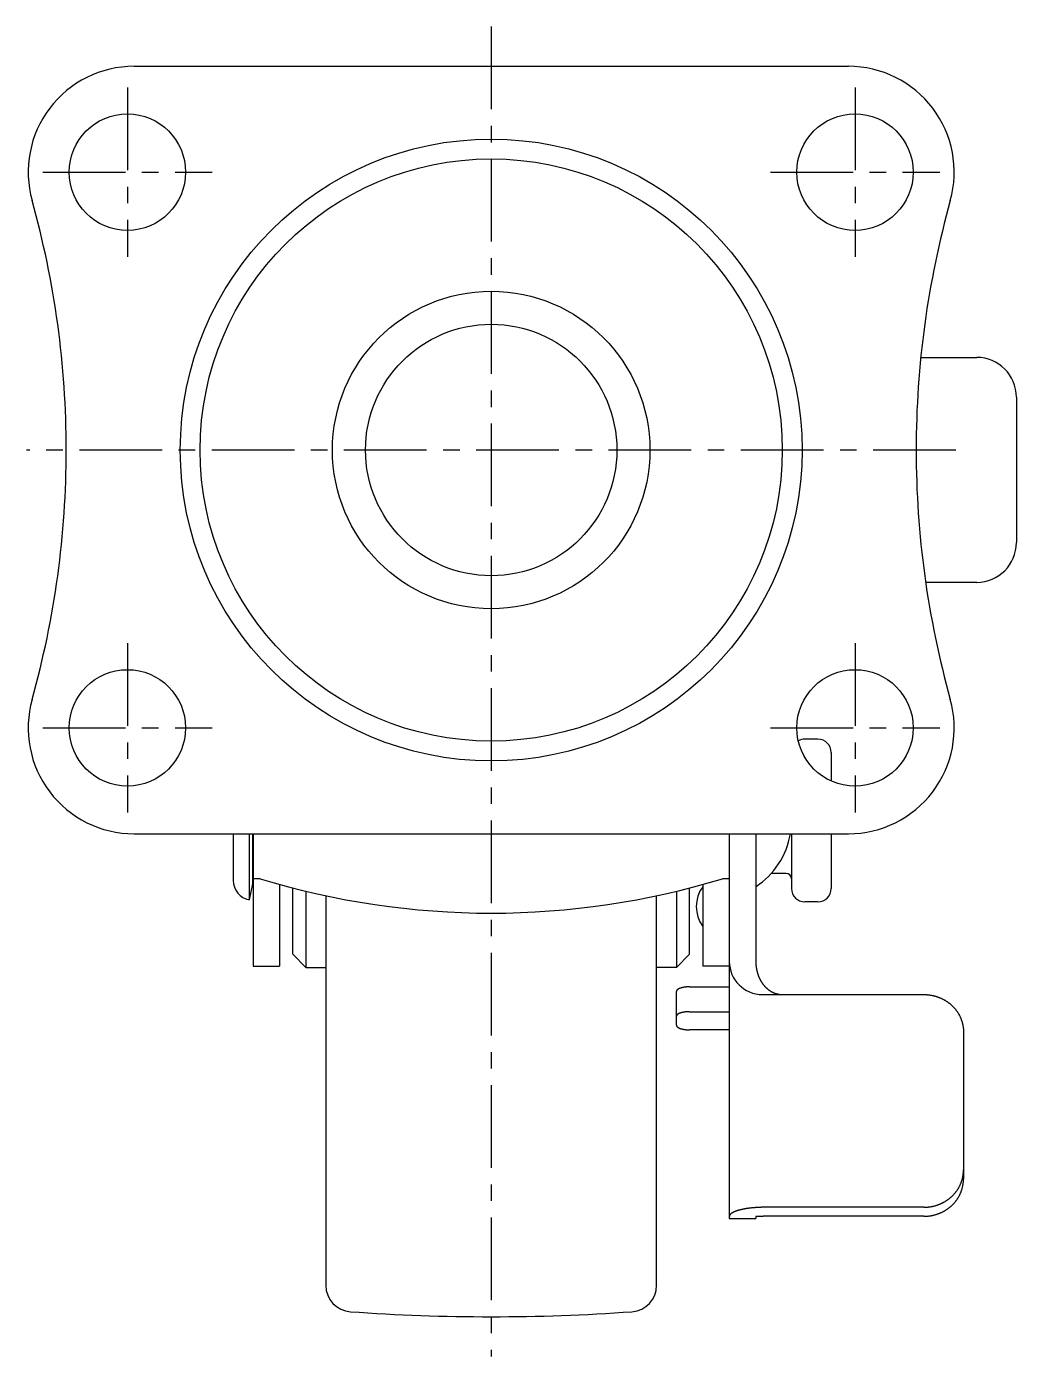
# Model space of a CAD drawing. Extents: x -5 to 219, y -17 to 242.
# Drawn here: x 19.5 to 94.3, y 141.8 to 242.3 of the extents above; entities that cross this region are included whole.
import ezdxf

# ---------------------------------------------------------------- set-up
doc = ezdxf.new("R2010")
doc.units = 0
doc.header["$LTSCALE"] = 5
doc.linetypes.add('CENTER', pattern=[2, 1.25, -0.25, 0.25, -0.25])
doc.layers.get('0').update_dxf_attribs({"linetype": 'CONTINUOUS'})
doc.layers.add('CENTER', color=1, linetype='CENTER')

msp = doc.modelspace()

# ---------------------------------------------------------------- linework, layer by layer
at = {"color": 7, "linetype": 'CONTINUOUS'}
for p, q in [((27.580964, 239.264555), (81.580964, 239.264555)), ((87.051748, 217.264555), (91.280964, 217.264555)), ((94.280964, 214.264555), (94.280964, 203.264555)), ((91.280964, 200.264555), (87.418836, 200.264555)), ((79.280964, 188.414555), (78.280964, 188.414555)), ((80.280964, 187.414555), (80.280964, 185.249583)), ((27.580964, 181.264555), (81.580964, 181.264555)), ((35.080964, 181.264555), (35.080964, 177.734249)), ((36.280964, 181.264555), (36.280964, 176.264555)), ((36.526915, 181.264555), (36.526915, 177.469464)), ((36.580964, 181.264555), (36.580964, 171.264555)), ((72.580964, 181.264555), (72.580964, 171.264555)), ((72.580964, 181.264555), (72.580964, 152.174108)), ((72.580964, 181.264555), (72.580964, 171.264555)), ((74.580964, 181.264555), (74.580964, 171.612309)), ((77.280964, 181.264555), (77.280964, 177.114555)), ((80.280964, 181.264555), (80.280964, 177.114555)), ((36.526915, 178.264555), (36.580964, 178.264555)), ((76.880964, 178.264555), (75.746103, 178.264555)), ((36.526915, 177.469464), (36.280964, 176.264555)), ((37.109924, 177.864531), (36.580964, 177.864531)), ((38.580964, 177.437226), (38.580964, 171.264555)), ((39.580964, 175.864555), (39.580964, 177.169804)), ((40.580964, 176.920746), (40.580964, 171.164555)), ((68.580964, 176.920746), (68.580964, 171.164555)), ((69.580964, 175.864555), (69.580964, 177.169804)), ((70.580964, 177.437226), (70.580964, 171.264555)), ((72.580964, 177.864531), (72.052004, 177.864531)), ((42.080964, 176.581082), (42.080964, 149.81559)), ((67.080964, 149.81559), (67.080964, 176.581082)), ((79.280964, 176.114555), (78.280964, 176.114555)), ((39.580964, 172.164555), (39.580964, 175.864555)), ((69.580964, 172.164555), (69.580964, 175.864555)), ((40.580964, 171.164555), (39.580964, 172.164555)), ((68.580964, 171.164555), (69.580964, 172.164555)), ((36.580964, 171.264555), (38.580964, 171.264555)), ((40.580964, 171.164555), (42.080964, 171.164555)), ((68.580964, 171.164555), (67.080964, 171.164555)), ((72.580964, 171.264555), (70.580964, 171.264555)), ((68.580964, 166.786572), (68.580964, 169.349998)), ((69.580964, 169.692018), (72.580964, 169.692018)), ((75.080964, 169.112309), (87.280964, 169.112309)), ((69.580964, 167.812633), (72.580964, 167.812633)), ((72.580964, 166.444552), (69.580964, 166.444552)), ((90.280964, 166.293231), (90.280964, 155.169966)), ((87.280964, 153.034928), (75.280964, 153.034928)), ((72.580964, 152.174108), (74.580964, 152.174108)), ((74.580964, 152.334979), (74.580964, 152.174108)), ((87.280964, 152.350888), (75.280964, 152.350888)), ((87.280964, 152.350888), (75.280964, 152.350888)), ((42.080964, 149.81559), (42.080964, 147.137491)), ((67.080964, 147.137491), (67.080964, 149.81559))]:
    msp.add_line(p, q, dxfattribs=at)
for points in [[(74.581, 171.612, 0), (74.5811, 171.582, 0), (74.5816, 171.551, 0), (74.5823, 171.52, 0), (74.5834, 171.49, 0), (74.5847, 171.459, 0), (74.5864, 171.428, 0), (74.5883, 171.398, 0), (74.5906, 171.367, 0), (74.5932, 171.337, 0), (74.596, 171.306, 0), (74.5992, 171.276, 0), (74.6026, 171.245, 0), (74.6064, 171.215, 0), (74.6104, 171.185, 0), (74.6148, 171.155, 0), (74.6194, 171.125, 0), (74.6243, 171.095, 0), (74.6296, 171.065, 0), (74.6351, 171.035, 0), (74.6409, 171.005, 0), (74.647, 170.975, 0), (74.6534, 170.946, 0), (74.6601, 170.916, 0), (74.6671, 170.887, 0), (74.6744, 170.857, 0), (74.6819, 170.828, 0), (74.6897, 170.799, 0), (74.6979, 170.77, 0), (74.7063, 170.741, 0), (74.715, 170.713, 0), (74.724, 170.684, 0), (74.7332, 170.656, 0), (74.7427, 170.627, 0), (74.7525, 170.599, 0), (74.7626, 170.571, 0), (74.773, 170.543, 0), (74.7836, 170.516, 0), (74.7945, 170.488, 0), (74.8057, 170.461, 0), (74.8171, 170.434, 0), (74.8288, 170.407, 0), (74.8408, 170.38, 0), (74.853, 170.353, 0), (74.8655, 170.327, 0), (74.8783, 170.301, 0), (74.8913, 170.275, 0), (74.9045, 170.249, 0), (74.918, 170.223, 0), (74.9318, 170.198, 0), (74.9458, 170.173, 0), (74.96, 170.148, 0), (74.9745, 170.123, 0), (74.9893, 170.099, 0), (75.0043, 170.074, 0), (75.0195, 170.05, 0), (75.0349, 170.026, 0), (75.0506, 170.003, 0), (75.0665, 169.979, 0), (75.0827, 169.956, 0), (75.0991, 169.933, 0), (75.1157, 169.911, 0), (75.1325, 169.888, 0), (75.1495, 169.866, 0), (75.1668, 169.845, 0), (75.1842, 169.823, 0), (75.2019, 169.802, 0), (75.2198, 169.781, 0), (75.2378, 169.76, 0), (75.2561, 169.739, 0), (75.2746, 169.719, 0), (75.2933, 169.699, 0), (75.3122, 169.68, 0), (75.3312, 169.66, 0), (75.3505, 169.641, 0), (75.3699, 169.623, 0), (75.3896, 169.604, 0), (75.4094, 169.586, 0), (75.4293, 169.568, 0), (75.4495, 169.551, 0), (75.4698, 169.534, 0), (75.4903, 169.517, 0), (75.511, 169.5, 0), (75.5318, 169.484, 0), (75.5528, 169.468, 0), (75.5739, 169.452, 0), (75.5952, 169.437, 0), (75.6166, 169.422, 0), (75.6382, 169.408, 0), (75.6599, 169.393, 0), (75.6817, 169.379, 0), (75.7037, 169.366, 0), (75.7259, 169.352, 0), (75.7481, 169.339, 0), (75.7705, 169.327, 0), (75.793, 169.315, 0), (75.8156, 169.303, 0), (75.8383, 169.291, 0), (75.8612, 169.28, 0), (75.8841, 169.269, 0), (75.9072, 169.258, 0), (75.9303, 169.248, 0), (75.9536, 169.238, 0), (75.977, 169.229, 0), (76.0004, 169.22, 0), (76.0239, 169.211, 0), (76.0475, 169.203, 0), (76.0712, 169.195, 0), (76.095, 169.187, 0), (76.1188, 169.18, 0), (76.1428, 169.173, 0), (76.1667, 169.167, 0), (76.1908, 169.16, 0), (76.2149, 169.155, 0), (76.239, 169.149, 0), (76.2632, 169.144, 0), (76.2875, 169.139, 0), (76.3118, 169.135, 0), (76.3361, 169.131, 0), (76.3605, 169.128, 0), (76.3849, 169.124, 0), (76.4094, 169.122, 0), (76.4338, 169.119, 0), (76.4583, 169.117, 0), (76.4828, 169.115, 0), (76.5073, 169.114, 0), (76.5319, 169.113, 0), (76.5564, 169.112, 0), (76.581, 169.112, 0)], [(69.581, 169.692, 0), (69.5687, 169.692, 0), (69.5564, 169.692, 0), (69.5442, 169.692, 0), (69.5319, 169.692, 0), (69.5196, 169.691, 0), (69.5074, 169.691, 0), (69.4952, 169.691, 0), (69.4829, 169.69, 0), (69.4707, 169.69, 0), (69.4586, 169.689, 0), (69.4464, 169.689, 0), (69.4342, 169.688, 0), (69.4221, 169.688, 0), (69.41, 169.687, 0), (69.3979, 169.686, 0), (69.3859, 169.685, 0), (69.3739, 169.685, 0), (69.3619, 169.684, 0), (69.3499, 169.683, 0), (69.338, 169.682, 0), (69.3261, 169.681, 0), (69.3143, 169.68, 0), (69.3024, 169.678, 0), (69.2907, 169.677, 0), (69.279, 169.676, 0), (69.2673, 169.675, 0), (69.2557, 169.673, 0), (69.2441, 169.672, 0), (69.2325, 169.671, 0), (69.2211, 169.669, 0), (69.2096, 169.668, 0), (69.1983, 169.666, 0), (69.187, 169.664, 0), (69.1757, 169.663, 0), (69.1645, 169.661, 0), (69.1534, 169.659, 0), (69.1423, 169.657, 0), (69.1314, 169.655, 0), (69.1204, 169.654, 0), (69.1096, 169.652, 0), (69.0988, 169.65, 0), (69.0881, 169.648, 0), (69.0774, 169.645, 0), (69.0669, 169.643, 0), (69.0564, 169.641, 0), (69.046, 169.639, 0), (69.0356, 169.637, 0), (69.0254, 169.634, 0), (69.0152, 169.632, 0), (69.0052, 169.63, 0), (68.9952, 169.627, 0), (68.9853, 169.625, 0), (68.9755, 169.622, 0), (68.9657, 169.62, 0), (68.9561, 169.617, 0), (68.9466, 169.614, 0), (68.9371, 169.612, 0), (68.9278, 169.609, 0), (68.9185, 169.606, 0), (68.9094, 169.603, 0), (68.9004, 169.601, 0), (68.8914, 169.598, 0), (68.8826, 169.595, 0), (68.8739, 169.592, 0), (68.8652, 169.589, 0), (68.8567, 169.586, 0), (68.8483, 169.583, 0), (68.84, 169.58, 0), (68.8318, 169.577, 0), (68.8238, 169.573, 0), (68.8158, 169.57, 0), (68.808, 169.567, 0), (68.8002, 169.564, 0), (68.7926, 169.56, 0), (68.7851, 169.557, 0), (68.7778, 169.554, 0), (68.7705, 169.55, 0), (68.7634, 169.547, 0), (68.7564, 169.543, 0), (68.7495, 169.54, 0), (68.7427, 169.537, 0), (68.7361, 169.533, 0), (68.7296, 169.529, 0), (68.7232, 169.526, 0), (68.717, 169.522, 0), (68.7109, 169.519, 0), (68.7049, 169.515, 0), (68.699, 169.511, 0), (68.6933, 169.508, 0), (68.6877, 169.504, 0), (68.6823, 169.5, 0), (68.677, 169.496, 0), (68.6718, 169.492, 0), (68.6668, 169.489, 0), (68.6619, 169.485, 0), (68.6571, 169.481, 0), (68.6525, 169.477, 0), (68.648, 169.473, 0), (68.6436, 169.469, 0), (68.6394, 169.465, 0), (68.6354, 169.461, 0), (68.6314, 169.457, 0), (68.6277, 169.453, 0), (68.624, 169.449, 0), (68.6205, 169.445, 0), (68.6172, 169.441, 0), (68.614, 169.437, 0), (68.6109, 169.433, 0), (68.608, 169.429, 0), (68.6053, 169.425, 0), (68.6026, 169.421, 0), (68.6002, 169.417, 0), (68.5979, 169.413, 0), (68.5957, 169.408, 0), (68.5937, 169.404, 0), (68.5918, 169.4, 0), (68.5901, 169.396, 0), (68.5885, 169.392, 0), (68.5871, 169.388, 0), (68.5858, 169.384, 0), (68.5847, 169.379, 0), (68.5837, 169.375, 0), (68.5828, 169.371, 0), (68.5822, 169.367, 0), (68.5816, 169.363, 0), (68.5813, 169.358, 0), (68.581, 169.354, 0), (68.581, 169.35, 0)], [(87.281, 169.112, 0), (87.3178, 169.112, 0), (87.3546, 169.111, 0), (87.3914, 169.11, 0), (87.4282, 169.109, 0), (87.4649, 169.107, 0), (87.5017, 169.105, 0), (87.5384, 169.102, 0), (87.575, 169.099, 0), (87.6116, 169.095, 0), (87.6482, 169.091, 0), (87.6847, 169.087, 0), (87.7212, 169.082, 0), (87.7575, 169.077, 0), (87.7938, 169.071, 0), (87.8301, 169.065, 0), (87.8662, 169.058, 0), (87.9023, 169.051, 0), (87.9383, 169.044, 0), (87.9741, 169.036, 0), (88.0099, 169.028, 0), (88.0456, 169.019, 0), (88.0811, 169.01, 0), (88.1165, 169.001, 0), (88.1518, 168.991, 0), (88.187, 168.981, 0), (88.222, 168.97, 0), (88.2569, 168.959, 0), (88.2916, 168.948, 0), (88.3262, 168.936, 0), (88.3606, 168.923, 0), (88.3949, 168.911, 0), (88.429, 168.898, 0), (88.4629, 168.884, 0), (88.4967, 168.87, 0), (88.5303, 168.856, 0), (88.5636, 168.842, 0), (88.5968, 168.827, 0), (88.6298, 168.811, 0), (88.6626, 168.796, 0), (88.6952, 168.779, 0), (88.7275, 168.763, 0), (88.7597, 168.746, 0), (88.7916, 168.729, 0), (88.8233, 168.711, 0), (88.8547, 168.693, 0), (88.886, 168.675, 0), (88.9169, 168.656, 0), (88.9477, 168.637, 0), (88.9782, 168.618, 0), (89.0084, 168.598, 0), (89.0384, 168.578, 0), (89.0681, 168.558, 0), (89.0975, 168.537, 0), (89.1267, 168.516, 0), (89.1555, 168.494, 0), (89.1841, 168.472, 0), (89.2125, 168.45, 0), (89.2405, 168.428, 0), (89.2682, 168.405, 0), (89.2956, 168.382, 0), (89.3228, 168.359, 0), (89.3496, 168.335, 0), (89.3761, 168.311, 0), (89.4023, 168.287, 0), (89.4282, 168.262, 0), (89.4537, 168.237, 0), (89.4789, 168.212, 0), (89.5038, 168.186, 0), (89.5284, 168.161, 0), (89.5526, 168.135, 0), (89.5765, 168.108, 0), (89.6, 168.082, 0), (89.6232, 168.055, 0), (89.646, 168.028, 0), (89.6685, 168, 0), (89.6906, 167.973, 0), (89.7123, 167.945, 0), (89.7337, 167.916, 0), (89.7547, 167.888, 0), (89.7754, 167.859, 0), (89.7956, 167.831, 0), (89.8155, 167.801, 0), (89.835, 167.772, 0), (89.8541, 167.743, 0), (89.8729, 167.713, 0), (89.8912, 167.683, 0), (89.9092, 167.653, 0), (89.9267, 167.622, 0), (89.9439, 167.592, 0), (89.9606, 167.561, 0), (89.977, 167.53, 0), (89.9929, 167.499, 0), (90.0085, 167.467, 0), (90.0236, 167.436, 0), (90.0383, 167.404, 0), (90.0526, 167.372, 0), (90.0665, 167.34, 0), (90.0799, 167.308, 0), (90.093, 167.275, 0), (90.1056, 167.243, 0), (90.1178, 167.21, 0), (90.1295, 167.178, 0), (90.1409, 167.145, 0), (90.1518, 167.112, 0), (90.1623, 167.078, 0), (90.1723, 167.045, 0), (90.1819, 167.012, 0), (90.1911, 166.978, 0), (90.1998, 166.945, 0), (90.2081, 166.911, 0), (90.2159, 166.877, 0), (90.2233, 166.843, 0), (90.2303, 166.809, 0), (90.2368, 166.775, 0), (90.2429, 166.741, 0), (90.2485, 166.707, 0), (90.2537, 166.673, 0), (90.2584, 166.638, 0), (90.2627, 166.604, 0), (90.2665, 166.57, 0), (90.2699, 166.535, 0), (90.2728, 166.501, 0), (90.2753, 166.466, 0), (90.2774, 166.432, 0), (90.2789, 166.397, 0), (90.2801, 166.362, 0), (90.2807, 166.328, 0), (90.281, 166.293, 0)], [(69.581, 167.813, 0), (69.5687, 167.813, 0), (69.5564, 167.813, 0), (69.5442, 167.812, 0), (69.5319, 167.812, 0), (69.5196, 167.812, 0), (69.5074, 167.812, 0), (69.4952, 167.811, 0), (69.4829, 167.811, 0), (69.4707, 167.811, 0), (69.4586, 167.81, 0), (69.4464, 167.81, 0), (69.4342, 167.809, 0), (69.4221, 167.808, 0), (69.41, 167.808, 0), (69.3979, 167.807, 0), (69.3859, 167.806, 0), (69.3739, 167.805, 0), (69.3619, 167.804, 0), (69.3499, 167.803, 0), (69.338, 167.802, 0), (69.3261, 167.801, 0), (69.3143, 167.8, 0), (69.3024, 167.799, 0), (69.2907, 167.798, 0), (69.279, 167.797, 0), (69.2673, 167.795, 0), (69.2557, 167.794, 0), (69.2441, 167.793, 0), (69.2325, 167.791, 0), (69.2211, 167.79, 0), (69.2096, 167.788, 0), (69.1983, 167.787, 0), (69.187, 167.785, 0), (69.1757, 167.783, 0), (69.1645, 167.782, 0), (69.1534, 167.78, 0), (69.1423, 167.778, 0), (69.1314, 167.776, 0), (69.1204, 167.774, 0), (69.1096, 167.772, 0), (69.0988, 167.77, 0), (69.0881, 167.768, 0), (69.0774, 167.766, 0), (69.0669, 167.764, 0), (69.0564, 167.762, 0), (69.046, 167.76, 0), (69.0356, 167.757, 0), (69.0254, 167.755, 0), (69.0152, 167.753, 0), (69.0052, 167.75, 0), (68.9952, 167.748, 0), (68.9853, 167.745, 0), (68.9755, 167.743, 0), (68.9657, 167.74, 0), (68.9561, 167.738, 0), (68.9466, 167.735, 0), (68.9371, 167.732, 0), (68.9278, 167.73, 0), (68.9185, 167.727, 0), (68.9094, 167.724, 0), (68.9004, 167.721, 0), (68.8914, 167.718, 0), (68.8826, 167.715, 0), (68.8739, 167.712, 0), (68.8652, 167.709, 0), (68.8567, 167.706, 0), (68.8483, 167.703, 0), (68.84, 167.7, 0), (68.8318, 167.697, 0), (68.8238, 167.694, 0), (68.8158, 167.691, 0), (68.808, 167.688, 0), (68.8002, 167.684, 0), (68.7926, 167.681, 0), (68.7851, 167.678, 0), (68.7778, 167.674, 0), (68.7705, 167.671, 0), (68.7634, 167.668, 0), (68.7564, 167.664, 0), (68.7495, 167.661, 0), (68.7427, 167.657, 0), (68.7361, 167.654, 0), (68.7296, 167.65, 0), (68.7232, 167.646, 0), (68.717, 167.643, 0), (68.7109, 167.639, 0), (68.7049, 167.636, 0), (68.699, 167.632, 0), (68.6933, 167.628, 0), (68.6877, 167.624, 0), (68.6823, 167.621, 0), (68.677, 167.617, 0), (68.6718, 167.613, 0), (68.6668, 167.609, 0), (68.6619, 167.605, 0), (68.6571, 167.601, 0), (68.6525, 167.598, 0), (68.648, 167.594, 0), (68.6436, 167.59, 0), (68.6394, 167.586, 0), (68.6354, 167.582, 0), (68.6314, 167.578, 0), (68.6277, 167.574, 0), (68.624, 167.57, 0), (68.6205, 167.566, 0), (68.6172, 167.562, 0), (68.614, 167.558, 0), (68.6109, 167.554, 0), (68.608, 167.55, 0), (68.6053, 167.546, 0), (68.6026, 167.541, 0), (68.6002, 167.537, 0), (68.5979, 167.533, 0), (68.5957, 167.529, 0), (68.5937, 167.525, 0), (68.5918, 167.521, 0), (68.5901, 167.517, 0), (68.5885, 167.512, 0), (68.5871, 167.508, 0), (68.5858, 167.504, 0), (68.5847, 167.5, 0), (68.5837, 167.496, 0), (68.5828, 167.492, 0), (68.5822, 167.487, 0), (68.5816, 167.483, 0), (68.5813, 167.479, 0), (68.581, 167.475, 0), (68.581, 167.471, 0)], [(68.581, 166.787, 0), (68.581, 166.782, 0), (68.5813, 166.778, 0), (68.5816, 166.774, 0), (68.5822, 166.77, 0), (68.5828, 166.766, 0), (68.5837, 166.761, 0), (68.5847, 166.757, 0), (68.5858, 166.753, 0), (68.5871, 166.749, 0), (68.5885, 166.745, 0), (68.5901, 166.741, 0), (68.5918, 166.736, 0), (68.5937, 166.732, 0), (68.5957, 166.728, 0), (68.5979, 166.724, 0), (68.6002, 166.72, 0), (68.6026, 166.716, 0), (68.6053, 166.712, 0), (68.608, 166.708, 0), (68.6109, 166.703, 0), (68.614, 166.699, 0), (68.6172, 166.695, 0), (68.6205, 166.691, 0), (68.624, 166.687, 0), (68.6277, 166.683, 0), (68.6314, 166.679, 0), (68.6354, 166.675, 0), (68.6394, 166.671, 0), (68.6436, 166.667, 0), (68.648, 166.663, 0), (68.6525, 166.66, 0), (68.6571, 166.656, 0), (68.6619, 166.652, 0), (68.6668, 166.648, 0), (68.6718, 166.644, 0), (68.677, 166.64, 0), (68.6823, 166.637, 0), (68.6877, 166.633, 0), (68.6933, 166.629, 0), (68.699, 166.625, 0), (68.7049, 166.622, 0), (68.7109, 166.618, 0), (68.717, 166.614, 0), (68.7232, 166.611, 0), (68.7296, 166.607, 0), (68.7361, 166.604, 0), (68.7427, 166.6, 0), (68.7495, 166.597, 0), (68.7564, 166.593, 0), (68.7634, 166.59, 0), (68.7705, 166.586, 0), (68.7778, 166.583, 0), (68.7851, 166.579, 0), (68.7926, 166.576, 0), (68.8002, 166.573, 0), (68.808, 166.57, 0), (68.8158, 166.566, 0), (68.8238, 166.563, 0), (68.8318, 166.56, 0), (68.84, 166.557, 0), (68.8483, 166.554, 0), (68.8567, 166.551, 0), (68.8652, 166.548, 0), (68.8739, 166.545, 0), (68.8826, 166.542, 0), (68.8914, 166.539, 0), (68.9004, 166.536, 0), (68.9094, 166.533, 0), (68.9185, 166.53, 0), (68.9278, 166.528, 0), (68.9371, 166.525, 0), (68.9466, 166.522, 0), (68.9561, 166.52, 0), (68.9657, 166.517, 0), (68.9755, 166.514, 0), (68.9853, 166.512, 0), (68.9952, 166.509, 0), (69.0052, 166.507, 0), (69.0152, 166.505, 0), (69.0254, 166.502, 0), (69.0356, 166.5, 0), (69.046, 166.498, 0), (69.0564, 166.495, 0), (69.0669, 166.493, 0), (69.0774, 166.491, 0), (69.0881, 166.489, 0), (69.0988, 166.487, 0), (69.1096, 166.485, 0), (69.1204, 166.483, 0), (69.1314, 166.481, 0), (69.1423, 166.479, 0), (69.1534, 166.477, 0), (69.1645, 166.476, 0), (69.1757, 166.474, 0), (69.187, 166.472, 0), (69.1983, 166.471, 0), (69.2096, 166.469, 0), (69.2211, 166.467, 0), (69.2325, 166.466, 0), (69.2441, 166.465, 0), (69.2557, 166.463, 0), (69.2673, 166.462, 0), (69.279, 166.461, 0), (69.2907, 166.459, 0), (69.3024, 166.458, 0), (69.3143, 166.457, 0), (69.3261, 166.456, 0), (69.338, 166.455, 0), (69.3499, 166.454, 0), (69.3619, 166.453, 0), (69.3739, 166.452, 0), (69.3859, 166.451, 0), (69.3979, 166.45, 0), (69.41, 166.45, 0), (69.4221, 166.449, 0), (69.4342, 166.448, 0), (69.4464, 166.448, 0), (69.4586, 166.447, 0), (69.4707, 166.447, 0), (69.4829, 166.446, 0), (69.4952, 166.446, 0), (69.5074, 166.445, 0), (69.5196, 166.445, 0), (69.5319, 166.445, 0), (69.5442, 166.445, 0), (69.5564, 166.445, 0), (69.5687, 166.445, 0), (69.581, 166.445, 0)], [(87.281, 153.035, 0), (87.3178, 153.035, 0), (87.3546, 153.036, 0), (87.3914, 153.037, 0), (87.4282, 153.038, 0), (87.4649, 153.04, 0), (87.5017, 153.043, 0), (87.5384, 153.045, 0), (87.575, 153.049, 0), (87.6116, 153.052, 0), (87.6482, 153.056, 0), (87.6847, 153.061, 0), (87.7212, 153.065, 0), (87.7575, 153.071, 0), (87.7938, 153.076, 0), (87.8301, 153.083, 0), (87.8662, 153.089, 0), (87.9023, 153.096, 0), (87.9383, 153.103, 0), (87.9741, 153.111, 0), (88.0099, 153.119, 0), (88.0456, 153.128, 0), (88.0811, 153.137, 0), (88.1165, 153.146, 0), (88.1518, 153.156, 0), (88.187, 153.167, 0), (88.222, 153.177, 0), (88.2569, 153.188, 0), (88.2916, 153.2, 0), (88.3262, 153.212, 0), (88.3606, 153.224, 0), (88.3949, 153.236, 0), (88.429, 153.25, 0), (88.4629, 153.263, 0), (88.4967, 153.277, 0), (88.5303, 153.291, 0), (88.5636, 153.306, 0), (88.5968, 153.321, 0), (88.6298, 153.336, 0), (88.6626, 153.352, 0), (88.6952, 153.368, 0), (88.7275, 153.384, 0), (88.7597, 153.401, 0), (88.7916, 153.418, 0), (88.8233, 153.436, 0), (88.8547, 153.454, 0), (88.886, 153.472, 0), (88.9169, 153.491, 0), (88.9477, 153.51, 0), (88.9782, 153.529, 0), (89.0084, 153.549, 0), (89.0384, 153.569, 0), (89.0681, 153.59, 0), (89.0975, 153.61, 0), (89.1267, 153.632, 0), (89.1555, 153.653, 0), (89.1841, 153.675, 0), (89.2125, 153.697, 0), (89.2405, 153.719, 0), (89.2682, 153.742, 0), (89.2956, 153.765, 0), (89.3228, 153.789, 0), (89.3496, 153.812, 0), (89.3761, 153.836, 0), (89.4023, 153.861, 0), (89.4282, 153.885, 0), (89.4537, 153.91, 0), (89.4789, 153.935, 0), (89.5038, 153.961, 0), (89.5284, 153.987, 0), (89.5526, 154.013, 0), (89.5765, 154.039, 0), (89.6, 154.066, 0), (89.6232, 154.092, 0), (89.646, 154.12, 0), (89.6685, 154.147, 0), (89.6906, 154.175, 0), (89.7123, 154.203, 0), (89.7337, 154.231, 0), (89.7547, 154.259, 0), (89.7754, 154.288, 0), (89.7956, 154.317, 0), (89.8155, 154.346, 0), (89.835, 154.375, 0), (89.8541, 154.405, 0), (89.8729, 154.434, 0), (89.8912, 154.464, 0), (89.9092, 154.495, 0), (89.9267, 154.525, 0), (89.9439, 154.556, 0), (89.9606, 154.587, 0), (89.977, 154.618, 0), (89.9929, 154.649, 0), (90.0085, 154.68, 0), (90.0236, 154.712, 0), (90.0383, 154.743, 0), (90.0526, 154.775, 0), (90.0665, 154.807, 0), (90.0799, 154.839, 0), (90.093, 154.872, 0), (90.1056, 154.904, 0), (90.1178, 154.937, 0), (90.1295, 154.97, 0), (90.1409, 155.003, 0), (90.1518, 155.036, 0), (90.1623, 155.069, 0), (90.1723, 155.102, 0), (90.1819, 155.136, 0), (90.1911, 155.169, 0), (90.1998, 155.203, 0), (90.2081, 155.236, 0), (90.2159, 155.27, 0), (90.2233, 155.304, 0), (90.2303, 155.338, 0), (90.2368, 155.372, 0), (90.2429, 155.406, 0), (90.2485, 155.44, 0), (90.2537, 155.475, 0), (90.2584, 155.509, 0), (90.2627, 155.543, 0), (90.2665, 155.578, 0), (90.2699, 155.612, 0), (90.2728, 155.647, 0), (90.2753, 155.681, 0), (90.2774, 155.716, 0), (90.2789, 155.75, 0), (90.2801, 155.785, 0), (90.2807, 155.819, 0), (90.281, 155.854, 0)], [(87.281, 152.351, 0), (87.3178, 152.351, 0), (87.3546, 152.352, 0), (87.3914, 152.353, 0), (87.4282, 152.354, 0), (87.4649, 152.356, 0), (87.5017, 152.359, 0), (87.5384, 152.361, 0), (87.575, 152.364, 0), (87.6116, 152.368, 0), (87.6482, 152.372, 0), (87.6847, 152.377, 0), (87.7212, 152.381, 0), (87.7575, 152.387, 0), (87.7938, 152.392, 0), (87.8301, 152.399, 0), (87.8662, 152.405, 0), (87.9023, 152.412, 0), (87.9383, 152.419, 0), (87.9741, 152.427, 0), (88.0099, 152.435, 0), (88.0456, 152.444, 0), (88.0811, 152.453, 0), (88.1165, 152.462, 0), (88.1518, 152.472, 0), (88.187, 152.483, 0), (88.222, 152.493, 0), (88.2569, 152.504, 0), (88.2916, 152.516, 0), (88.3262, 152.528, 0), (88.3606, 152.54, 0), (88.3949, 152.552, 0), (88.429, 152.565, 0), (88.4629, 152.579, 0), (88.4967, 152.593, 0), (88.5303, 152.607, 0), (88.5636, 152.622, 0), (88.5968, 152.637, 0), (88.6298, 152.652, 0), (88.6626, 152.668, 0), (88.6952, 152.684, 0), (88.7275, 152.7, 0), (88.7597, 152.717, 0), (88.7916, 152.734, 0), (88.8233, 152.752, 0), (88.8547, 152.77, 0), (88.886, 152.788, 0), (88.9169, 152.807, 0), (88.9477, 152.826, 0), (88.9782, 152.845, 0), (89.0084, 152.865, 0), (89.0384, 152.885, 0), (89.0681, 152.906, 0), (89.0975, 152.926, 0), (89.1267, 152.948, 0), (89.1555, 152.969, 0), (89.1841, 152.991, 0), (89.2125, 153.013, 0), (89.2405, 153.035, 0), (89.2682, 153.058, 0), (89.2956, 153.081, 0), (89.3228, 153.105, 0), (89.3496, 153.128, 0), (89.3761, 153.152, 0), (89.4023, 153.177, 0), (89.4282, 153.201, 0), (89.4537, 153.226, 0), (89.4789, 153.251, 0), (89.5038, 153.277, 0), (89.5284, 153.303, 0), (89.5526, 153.329, 0), (89.5765, 153.355, 0), (89.6, 153.382, 0), (89.6232, 153.408, 0), (89.646, 153.436, 0), (89.6685, 153.463, 0), (89.6906, 153.491, 0), (89.7123, 153.519, 0), (89.7337, 153.547, 0), (89.7547, 153.575, 0), (89.7754, 153.604, 0), (89.7956, 153.633, 0), (89.8155, 153.662, 0), (89.835, 153.691, 0), (89.8541, 153.721, 0), (89.8729, 153.75, 0), (89.8912, 153.78, 0), (89.9092, 153.811, 0), (89.9267, 153.841, 0), (89.9439, 153.872, 0), (89.9606, 153.902, 0), (89.977, 153.933, 0), (89.9929, 153.965, 0), (90.0085, 153.996, 0), (90.0236, 154.028, 0), (90.0383, 154.059, 0), (90.0526, 154.091, 0), (90.0665, 154.123, 0), (90.0799, 154.155, 0), (90.093, 154.188, 0), (90.1056, 154.22, 0), (90.1178, 154.253, 0), (90.1295, 154.286, 0), (90.1409, 154.319, 0), (90.1518, 154.352, 0), (90.1623, 154.385, 0), (90.1723, 154.418, 0), (90.1819, 154.451, 0), (90.1911, 154.485, 0), (90.1998, 154.519, 0), (90.2081, 154.552, 0), (90.2159, 154.586, 0), (90.2233, 154.62, 0), (90.2303, 154.654, 0), (90.2368, 154.688, 0), (90.2429, 154.722, 0), (90.2485, 154.756, 0), (90.2537, 154.791, 0), (90.2584, 154.825, 0), (90.2627, 154.859, 0), (90.2665, 154.894, 0), (90.2699, 154.928, 0), (90.2728, 154.963, 0), (90.2753, 154.997, 0), (90.2774, 155.032, 0), (90.2789, 155.066, 0), (90.2801, 155.101, 0), (90.2807, 155.135, 0), (90.281, 155.17, 0)], [(75.281, 153.035, 0), (75.2478, 153.035, 0), (75.2147, 153.035, 0), (75.1816, 153.034, 0), (75.1485, 153.034, 0), (75.1154, 153.034, 0), (75.0823, 153.033, 0), (75.0493, 153.032, 0), (75.0163, 153.032, 0), (74.9834, 153.031, 0), (74.9505, 153.03, 0), (74.9176, 153.029, 0), (74.8848, 153.027, 0), (74.852, 153.026, 0), (74.8194, 153.025, 0), (74.7868, 153.023, 0), (74.7542, 153.021, 0), (74.7218, 153.02, 0), (74.6894, 153.018, 0), (74.6571, 153.016, 0), (74.6249, 153.014, 0), (74.5928, 153.012, 0), (74.5608, 153.01, 0), (74.529, 153.007, 0), (74.4972, 153.005, 0), (74.4655, 153.002, 0), (74.434, 153, 0), (74.4026, 152.997, 0), (74.3714, 152.994, 0), (74.3402, 152.991, 0), (74.3092, 152.988, 0), (74.2784, 152.985, 0), (74.2477, 152.982, 0), (74.2172, 152.978, 0), (74.1868, 152.975, 0), (74.1566, 152.971, 0), (74.1266, 152.968, 0), (74.0967, 152.964, 0), (74.067, 152.96, 0), (74.0375, 152.956, 0), (74.0082, 152.952, 0), (73.9791, 152.948, 0), (73.9501, 152.944, 0), (73.9214, 152.94, 0), (73.8929, 152.935, 0), (73.8646, 152.931, 0), (73.8365, 152.926, 0), (73.8086, 152.922, 0), (73.7809, 152.917, 0), (73.7535, 152.912, 0), (73.7263, 152.907, 0), (73.6993, 152.902, 0), (73.6726, 152.897, 0), (73.6461, 152.892, 0), (73.6198, 152.887, 0), (73.5938, 152.881, 0), (73.5681, 152.876, 0), (73.5426, 152.871, 0), (73.5174, 152.865, 0), (73.4924, 152.859, 0), (73.4678, 152.854, 0), (73.4433, 152.848, 0), (73.4192, 152.842, 0), (73.3953, 152.836, 0), (73.3718, 152.83, 0), (73.3485, 152.824, 0), (73.3255, 152.818, 0), (73.3028, 152.811, 0), (73.2804, 152.805, 0), (73.2583, 152.799, 0), (73.2365, 152.792, 0), (73.215, 152.786, 0), (73.1938, 152.779, 0), (73.173, 152.772, 0), (73.1524, 152.766, 0), (73.1322, 152.759, 0), (73.1123, 152.752, 0), (73.0927, 152.745, 0), (73.0735, 152.738, 0), (73.0546, 152.731, 0), (73.036, 152.724, 0), (73.0178, 152.717, 0), (72.9999, 152.709, 0), (72.9823, 152.702, 0), (72.9651, 152.695, 0), (72.9482, 152.687, 0), (72.9317, 152.68, 0), (72.9156, 152.672, 0), (72.8998, 152.665, 0), (72.8843, 152.657, 0), (72.8693, 152.65, 0), (72.8545, 152.642, 0), (72.8402, 152.634, 0), (72.8262, 152.626, 0), (72.8126, 152.619, 0), (72.7994, 152.611, 0), (72.7865, 152.603, 0), (72.774, 152.595, 0), (72.7619, 152.587, 0), (72.7501, 152.579, 0), (72.7388, 152.571, 0), (72.7278, 152.563, 0), (72.7172, 152.555, 0), (72.707, 152.546, 0), (72.6972, 152.538, 0), (72.6878, 152.53, 0), (72.6788, 152.522, 0), (72.6701, 152.513, 0), (72.6619, 152.505, 0), (72.654, 152.497, 0), (72.6466, 152.488, 0), (72.6395, 152.48, 0), (72.6328, 152.472, 0), (72.6266, 152.463, 0), (72.6207, 152.455, 0), (72.6153, 152.446, 0), (72.6102, 152.438, 0), (72.6055, 152.429, 0), (72.6013, 152.421, 0), (72.5974, 152.412, 0), (72.594, 152.404, 0), (72.5909, 152.395, 0), (72.5883, 152.386, 0), (72.586, 152.378, 0), (72.5842, 152.369, 0), (72.5828, 152.361, 0), (72.5818, 152.352, 0), (72.5812, 152.344, 0), (72.581, 152.335, 0)], [(75.281, 152.351, 0), (75.2724, 152.351, 0), (75.2638, 152.351, 0), (75.2552, 152.351, 0), (75.2466, 152.351, 0), (75.238, 152.351, 0), (75.2295, 152.351, 0), (75.2209, 152.351, 0), (75.2124, 152.351, 0), (75.2038, 152.351, 0), (75.1953, 152.351, 0), (75.1868, 152.351, 0), (75.1783, 152.351, 0), (75.1698, 152.351, 0), (75.1613, 152.351, 0), (75.1528, 152.351, 0), (75.1444, 152.351, 0), (75.136, 152.351, 0), (75.1276, 152.351, 0), (75.1192, 152.35, 0), (75.1109, 152.35, 0), (75.1026, 152.35, 0), (75.0943, 152.35, 0), (75.086, 152.35, 0), (75.0778, 152.35, 0), (75.0696, 152.35, 0), (75.0614, 152.35, 0), (75.0532, 152.35, 0), (75.0451, 152.35, 0), (75.0371, 152.35, 0), (75.029, 152.35, 0), (75.021, 152.35, 0), (75.0131, 152.35, 0), (75.0052, 152.35, 0), (74.9973, 152.35, 0), (74.9895, 152.349, 0), (74.9817, 152.349, 0), (74.9739, 152.349, 0), (74.9662, 152.349, 0), (74.9586, 152.349, 0), (74.951, 152.349, 0), (74.9434, 152.349, 0), (74.9359, 152.349, 0), (74.9285, 152.349, 0), (74.9211, 152.349, 0), (74.9138, 152.349, 0), (74.9065, 152.348, 0), (74.8992, 152.348, 0), (74.8921, 152.348, 0), (74.885, 152.348, 0), (74.8779, 152.348, 0), (74.8709, 152.348, 0), (74.864, 152.348, 0), (74.8571, 152.348, 0), (74.8503, 152.348, 0), (74.8436, 152.347, 0), (74.8369, 152.347, 0), (74.8303, 152.347, 0), (74.8237, 152.347, 0), (74.8173, 152.347, 0), (74.8109, 152.347, 0), (74.8045, 152.347, 0), (74.7983, 152.347, 0), (74.7921, 152.346, 0), (74.786, 152.346, 0), (74.78, 152.346, 0), (74.774, 152.346, 0), (74.7681, 152.346, 0), (74.7623, 152.346, 0), (74.7566, 152.346, 0), (74.7509, 152.345, 0), (74.7453, 152.345, 0), (74.7399, 152.345, 0), (74.7344, 152.345, 0), (74.7291, 152.345, 0), (74.7239, 152.345, 0), (74.7187, 152.344, 0), (74.7136, 152.344, 0), (74.7087, 152.344, 0), (74.7038, 152.344, 0), (74.6989, 152.344, 0), (74.6942, 152.344, 0), (74.6896, 152.343, 0), (74.685, 152.343, 0), (74.6806, 152.343, 0), (74.6762, 152.343, 0), (74.6719, 152.343, 0), (74.6677, 152.343, 0), (74.6636, 152.342, 0), (74.6596, 152.342, 0), (74.6557, 152.342, 0), (74.6519, 152.342, 0), (74.6482, 152.342, 0), (74.6445, 152.342, 0), (74.641, 152.341, 0), (74.6376, 152.341, 0), (74.6342, 152.341, 0), (74.631, 152.341, 0), (74.6279, 152.341, 0), (74.6248, 152.341, 0), (74.6219, 152.34, 0), (74.619, 152.34, 0), (74.6163, 152.34, 0), (74.6136, 152.34, 0), (74.6111, 152.34, 0), (74.6087, 152.339, 0), (74.6063, 152.339, 0), (74.6041, 152.339, 0), (74.6019, 152.339, 0), (74.5999, 152.339, 0), (74.598, 152.338, 0), (74.5961, 152.338, 0), (74.5944, 152.338, 0), (74.5928, 152.338, 0), (74.5913, 152.338, 0), (74.5899, 152.338, 0), (74.5885, 152.337, 0), (74.5873, 152.337, 0), (74.5862, 152.337, 0), (74.5852, 152.337, 0), (74.5843, 152.337, 0), (74.5835, 152.336, 0), (74.5829, 152.336, 0), (74.5823, 152.336, 0), (74.5818, 152.336, 0), (74.5814, 152.336, 0), (74.5812, 152.335, 0), (74.581, 152.335, 0), (74.581, 152.335, 0)]]:
    msp.add_polyline3d(points, dxfattribs=at)
for centre, radius in [((27.080964, 231.264555), 4.4), ((82.080964, 231.264555), 4.4), ((54.580964, 210.264555), 23.5), ((54.580964, 210.264555), 22), ((54.580964, 210.264555), 12), ((54.580964, 210.264555), 9.5), ((27.080964, 189.264555), 4.4), ((82.080964, 189.264555), 4.4)]:
    msp.add_circle(centre, radius, dxfattribs=at)
for centre, radius, start, end in [((27.580964, 231.264555), 8, 90, 195.618498), ((81.580964, 231.264555), 8, 344.381502, 90), ((-47.53894, 210.264555), 70, 0, 15.618498), ((156.700868, 210.264555), 70, 164.381502, 180), ((91.280964, 214.264555), 3, 0, 90), ((-47.53894, 210.264555), 70, 344.381502, 0), ((156.700868, 210.264555), 70, 180, 195.618498), ((91.280964, 203.264555), 3, 270, 0), ((27.580964, 189.264555), 8, 164.381502, 270), ((81.580964, 189.264555), 8, 270, 15.618498), ((78.280964, 187.414555), 1, 90, 119.332929), ((79.280964, 187.414555), 1, 0, 90), ((71.301334, 182.264555), 5.97963, 303.261907, 350.372938), ((76.880964, 177.864555), 0.4, 0, 90), ((36.580964, 177.734249), 1.5, 180, 258.463041), ((54.580964, 235.264555), 60, 253.071147, 286.928853), ((72.581324, 175.764555), 2.50036, 143.132852, 216.867148), ((78.280964, 177.114555), 1, 180, 270), ((79.280964, 177.114555), 1, 270, 0), ((75.080964, 171.612309), 2.5, 180, 270), ((44.080964, 147.137491), 2, 180, 265.931679), ((65.080964, 147.137491), 2, 274.068321, 0), ((54.580964, 294.764555), 150, 265.931679, 274.068321)]:
    msp.add_arc(centre, radius, start, end, dxfattribs=at)
at = {"layer": 'CENTER', "color": 1, "linetype": 'CENTER'}
for p, q in [((54.580964, 242.264555), (54.580964, 141.764555)), ((27.080964, 237.664555), (27.080964, 224.864555)), ((82.080964, 237.664555), (82.080964, 224.864555)), ((20.680964, 231.264555), (33.480964, 231.264555)), ((75.680964, 231.264555), (88.480964, 231.264555)), ((89.700868, 210.264555), (19.46106, 210.264555)), ((27.080964, 195.664555), (27.080964, 182.864555)), ((82.080964, 195.664555), (82.080964, 182.864555)), ((20.680964, 189.264555), (33.480964, 189.264555)), ((75.680964, 189.264555), (88.480964, 189.264555))]:
    msp.add_line(p, q, dxfattribs=at)

doc.saveas('drawing.dxf')
